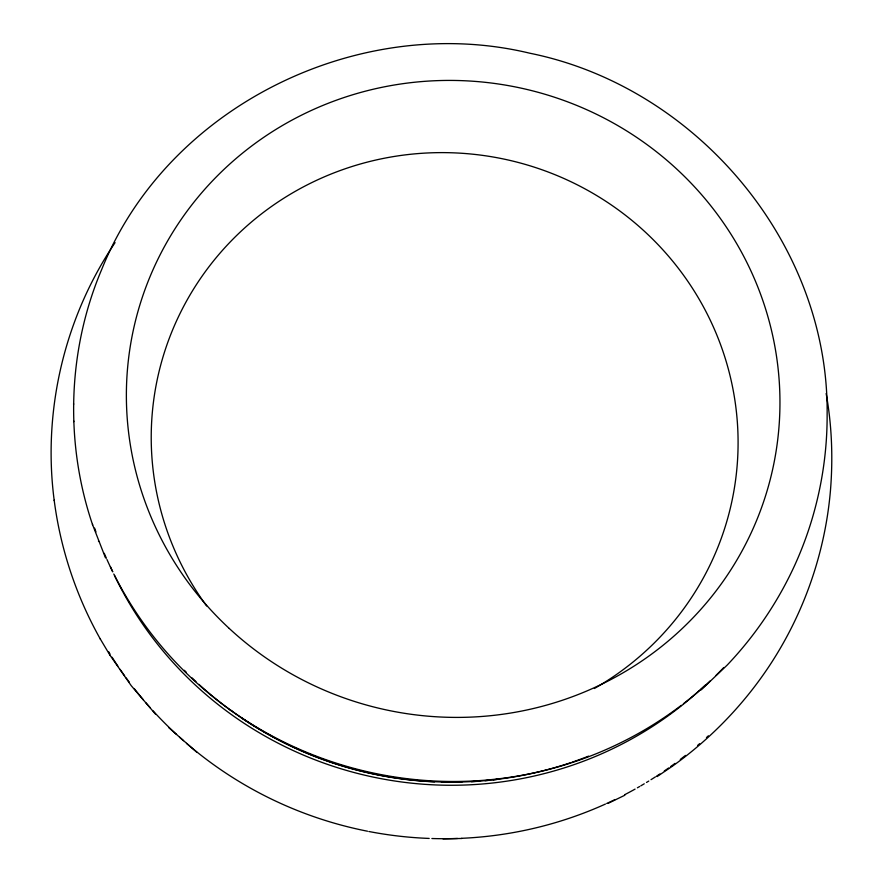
<?xml version="1.0" encoding="UTF-8"?>
<svg xmlns="http://www.w3.org/2000/svg" width="883" height="883" viewBox="0 0 883 883"><rect width="100%" height="100%" fill="white"/><g stroke="black" fill="none" stroke-linecap="round" stroke-linejoin="round"><path stroke-width="1.32" d="M92.649 524.955L92.439 524.359C64.702 442.317 67.66 350.341 101.28 270.463L101.523 269.911C167.075 105.916 359.58 12.185 529.877 53.234C695.837 86.788 828.486 242.803 827.139 413.376L827.128 413.984C827.426 465.363 816.554 516.732 795.484 563.586L795.219 564.182C778.387 601.301 755.274 635.517 727.206 665.065L701.19 689.888M115.066 242.648C64.536 317.394 42.494 410.683 54.172 500.153L54.249 500.65M672.791 765.925C712.592 737.415 746.897 701.301 773.177 659.987L773.431 659.568C805.428 609.049 825.152 550.882 830.384 491.312L830.428 490.827C833.099 458.376 831.907 425.562 826.146 393.509M657.084 776.599L672.449 766.179M608.001 803.409L624.822 795.241M442.99 838.85L461.952 838.464M196.92 752.371L168.653 727.526M155.496 714.159L131.247 685.705L109.735 654.844M54.172 500.153C60.452 548.807 76.214 596.146 100.243 638.906L100.463 639.281M100.243 638.906L109.956 655.208M92.439 524.359L105.485 557.813M98.455 540.937L98.664 541.511M73.587 403.719L73.598 404.37M73.764 421.014L73.775 421.655M206.6 605.948A293.708 287.13 11.7 0 1 280.22 200.54A293.708 287.13 11.7 0 1 692.46 288.288A293.708 287.13 11.7 0 1 594.38 688.497M705.153 685.23A368.763 359.701 11.7 0 1 113.775 574.005M112.638 571.588A368.763 359.701 11.7 0 1 110.43 566.731M497.239 779.402A365.915 356.909 11.7 0 1 493.178 779.888M489.116 780.318A365.915 356.909 11.7 0 1 485.043 780.715M479.601 781.168A365.915 356.909 11.7 0 1 471.434 781.698M461.886 782.084A365.915 356.909 11.7 0 1 441.379 782.095M434.546 781.852A365.915 356.909 11.7 0 1 263.002 731.433M261.832 730.749A365.915 356.909 11.7 0 1 241.125 717.647M232.218 711.411A365.915 356.909 11.7 0 1 230.033 709.811M708.376 735.815A388.034 380.054 11.7 0 1 706.455 737.581M699.612 743.685A388.034 380.054 11.7 0 1 697.625 745.407M685.473 755.418A388.034 380.054 11.7 0 1 680.285 759.446M675.02 763.387A388.034 380.054 11.7 0 1 670.76 766.477M668.608 768A388.034 380.054 11.7 0 1 664.27 771.002M659.899 773.95A388.034 380.054 11.7 0 1 656.588 776.124M655.473 776.841A388.034 380.054 11.7 0 1 651.014 779.667M648.773 781.069A388.034 380.054 11.7 0 1 646.511 782.437M644.248 783.806A388.034 380.054 11.7 0 1 640.826 785.826M639.678 786.488A388.034 380.054 11.7 0 1 637.383 787.802M635.076 789.104A388.034 380.054 11.7 0 1 624.568 794.766M615.076 799.534A388.034 380.054 11.7 0 1 606.665 803.497M605.451 804.049A388.034 380.054 11.7 0 1 461.566 838.32M457.526 838.475A388.034 380.054 11.7 0 1 431.886 838.519M429.193 838.431A388.034 380.054 11.7 0 1 368.829 831.488M367.505 831.223A388.034 380.054 11.7 0 1 186.523 743.354M183.498 740.716A388.034 380.054 11.7 0 1 179.503 737.162M176.545 734.457A388.034 380.054 11.7 0 1 153.046 710.837M150.364 707.879A388.034 380.054 11.7 0 1 145.982 702.89M143.388 699.866A388.034 380.054 11.7 0 1 134.172 688.541M129.337 682.239A388.034 380.054 11.7 0 1 126.181 677.978M124.635 675.837A388.034 380.054 11.7 0 1 120.066 669.347M117.836 666.069A388.034 380.054 11.7 0 1 112.064 657.228M109.967 653.884A388.034 380.054 11.7 0 1 108.587 651.632M723.74 667.548A374.569 364.933 11.7 0 1 716.146 675.23M710.296 680.848A374.569 364.933 11.7 0 1 700.241 689.921M699.226 690.815A374.569 364.933 11.7 0 1 683.442 703.696M681.279 705.351A374.569 364.933 11.7 0 1 123.576 592.162M122.903 590.981A374.569 364.933 11.7 0 1 114.536 575.407M112.715 571.765A374.569 364.933 11.7 0 1 106.953 559.502M106.402 558.266A374.569 364.933 11.7 0 1 104.249 553.299M95.938 531.919A374.569 364.933 11.7 0 1 94.613 528.1M588.575 756.135A367.328 358.222 11.7 0 1 572.029 762.217M570.749 762.658A367.328 358.222 11.7 0 1 198.973 684.402M195.982 681.643A367.328 358.222 11.7 0 1 192.053 677.912M186.247 672.206A367.328 358.222 11.7 0 1 184.348 670.285M229.249 628.453A327.163 318.123 11.7 0 0 771.256 475.363A327.163 318.123 11.7 0 0 358.984 92.925A327.163 318.123 11.7 0 0 229.249 628.453"/></g></svg>
